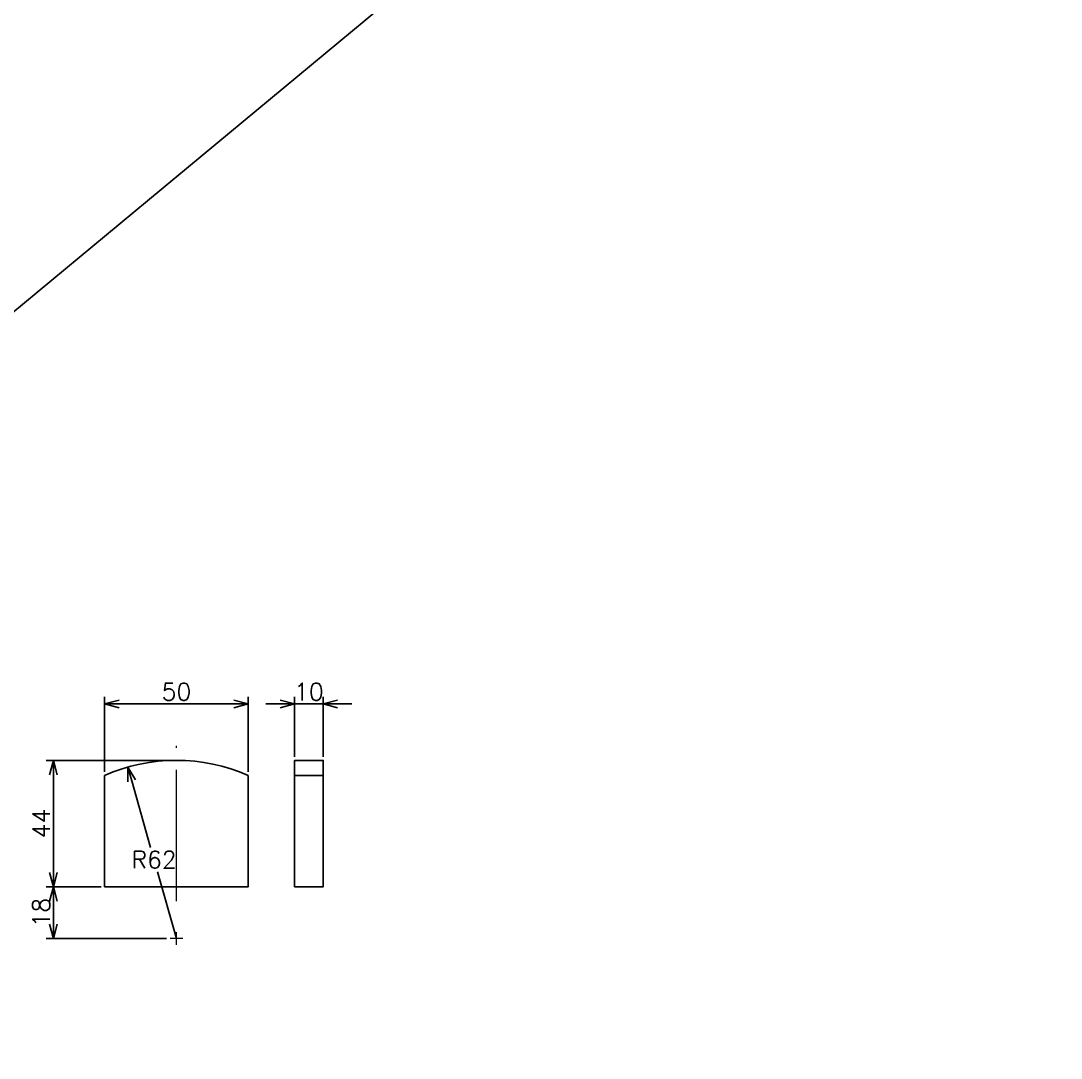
# Model space of a CAD drawing. Header units: millimetres. Extents: x 0 to 38884, y -3675 to 8056.
# Drawn here: x 13316.2 to 13678.4, y 4765.6 to 5126.8 of the extents above; entities that cross this region are included whole.
import ezdxf

# ---------------------------------------------------------------- set-up
doc = ezdxf.new("R2010")
doc.units = ezdxf.units.MM
doc.header["$LTSCALE"] = 2.4
doc.header["$PDMODE"] = 99
doc.header["$PDSIZE"] = 1
doc.linetypes.add('CENTER2', pattern=[28.575, 19.05, -3.175, 3.175, -3.175])
doc.layers.add('05_CENTER', color=4, linetype='CENTER2', lineweight=13)
doc.layers.add('08_DIM', color=3, linetype='Continuous', lineweight=13)
doc.styles.add('KSS_TXT', font='txt.shx', dxfattribs={"bigfont": 'extfont2.shx'})
doc.dimstyles.new('KSS_DIM', dxfattribs={"dimscale": 2, "dimtxt": 3, "dimasz": 2.5, "dimexe": 1.25, "dimexo": 0.625, "dimtad": 1, "dimdsep": 46, "dimtxsty": 'KSS_TXT', "dimblk": 'OPEN30', "dimcen": 0, "dimazin": 2, "dimtfac": 0.75, "dimtmove": 0, "dimatfit": 3, "dimldrblk": 'OPEN30', "dimfxl": 1.25, "dimtolj": 1, "dimarcsym": 0})
doc.dimstyles.new('KSS_DIM$4', dxfattribs={"dimscale": 2, "dimtxt": 3, "dimasz": 2.5, "dimexe": 1.25, "dimexo": 0.625, "dimtad": 1, "dimtih": 1, "dimtoh": 1, "dimdsep": 46, "dimtxsty": 'KSS_TXT', "dimblk": 'OPEN30', "dimcen": 0, "dimse1": 1, "dimazin": 2, "dimtfac": 0.75, "dimtofl": 0, "dimtmove": 0, "dimatfit": 3, "dimldrblk": 'OPEN30', "dimfxl": 1.25, "dimtolj": 1, "dimarcsym": 0})

# ---------------------------------------------------------------- blocks, each defined once
blk = doc.blocks.new('_Open30')
at = {"color": 0, "linetype": 'ByBlock', "lineweight": -2}
for p, q in [((-1, 0.268), (0, 0)), ((0, 0), (-1, -0.268)), ((0, 0), (-1, 0))]:
    blk.add_line(p, q, dxfattribs=at)
blk = doc.blocks.new('*D498')
at = {"layer": '08_DIM', "color": 0, "lineweight": -2, "transparency": 16777216}
for p, q in [((13344.16, 4825.31), (13325.07, 4825.31)), ((13327.57, 4812.31), (13327.57, 4820.31)), ((13366.97, 4807.31), (13325.07, 4807.31))]:
    blk.add_line(p, q, dxfattribs=at)
at = {"layer": 'Defpoints', "color": 0, "transparency": 16777216}
for p in [(13327.57, 4825.31), (13345.41, 4825.31), (13368.22, 4807.31)]:
    blk.add_point(p, dxfattribs=at)
at = {"layer": '08_DIM', "color": 0, "lineweight": -2, "transparency": 16777216, "xscale": 5, "yscale": 5, "zscale": 5}
for p, rotation in [((13327.57, 4825.31), 90), ((13327.57, 4807.31), 270)]:
    blk.add_blockref('_Open30', p, dxfattribs=dict(at, rotation=rotation))
at = {"layer": '08_DIM', "color": 0, "transparency": 16777216, "insert": (13323.32, 4816.31), "char_height": 6, "attachment_point": 5, "rotation": 90, "style": 'KSS_TXT'}
blk.add_mtext('\\A1;18', dxfattribs=at)
blk = doc.blocks.new('*D499')
at = {"layer": '08_DIM', "color": 0, "lineweight": -2, "transparency": 16777216}
for p, q in [((13361.4, 4838.98), (13354.82, 4862.14)), ((13363.82, 4830.48), (13370.41, 4807.31))]:
    blk.add_line(p, q, dxfattribs=at)
at = {"layer": 'Defpoints', "color": 0, "transparency": 16777216}
for p in [(13353.45, 4866.95), (13370.41, 4807.31)]:
    blk.add_point(p, dxfattribs=at)
at = {"layer": '08_DIM', "color": 0, "lineweight": -2, "transparency": 16777216, "xscale": 5, "yscale": 5, "zscale": 5, "rotation": 105.8714441388718}
blk.add_blockref('_Open30', (13353.45, 4866.95), dxfattribs=at)
at = {"layer": '08_DIM', "color": 0, "transparency": 16777216, "insert": (13362.61, 4834.73), "char_height": 6, "attachment_point": 5, "style": 'KSS_TXT'}
blk.add_mtext('\\A1;R62', dxfattribs=at)
blk = doc.blocks.new('*D503')
at = {"layer": '08_DIM', "color": 0, "lineweight": -2, "transparency": 16777216}
for p, q in [((13369.16, 4869.31), (13325.07, 4869.31)), ((13327.57, 4864.31), (13327.57, 4830.31)), ((13344.16, 4825.31), (13325.07, 4825.31))]:
    blk.add_line(p, q, dxfattribs=at)
at = {"layer": 'Defpoints', "color": 0, "transparency": 16777216}
for p in [(13370.41, 4869.31), (13327.57, 4825.31), (13345.41, 4825.31)]:
    blk.add_point(p, dxfattribs=at)
at = {"layer": '08_DIM', "color": 0, "lineweight": -2, "transparency": 16777216, "xscale": 5, "yscale": 5, "zscale": 5}
for p, rotation in [((13327.57, 4869.31), 90), ((13327.57, 4825.31), 270)]:
    blk.add_blockref('_Open30', p, dxfattribs=dict(at, rotation=rotation))
at = {"layer": '08_DIM', "color": 0, "transparency": 16777216, "insert": (13323.32, 4847.31), "char_height": 6, "attachment_point": 5, "rotation": 90, "style": 'KSS_TXT'}
blk.add_mtext('\\A1;44', dxfattribs=at)
blk = doc.blocks.new('*D504')
at = {"layer": '08_DIM', "color": 0, "lineweight": -2, "transparency": 16777216}
for p, q in [((13411.51, 4870.56), (13411.51, 4891.45)), ((13421.51, 4870.56), (13421.51, 4891.45)), ((13406.51, 4888.95), (13401.51, 4888.95)), ((13411.51, 4888.95), (13421.51, 4888.95)), ((13426.51, 4888.95), (13431.51, 4888.95))]:
    blk.add_line(p, q, dxfattribs=at)
at = {"layer": 'Defpoints', "color": 0, "transparency": 16777216}
for p in [(13421.51, 4888.95), (13411.51, 4869.31), (13421.51, 4869.31)]:
    blk.add_point(p, dxfattribs=at)
at = {"layer": '08_DIM', "color": 0, "lineweight": -2, "transparency": 16777216, "xscale": 5, "yscale": 5, "zscale": 5}
blk.add_blockref('_Open30', (13411.51, 4888.95), dxfattribs=at)
at = {"layer": '08_DIM', "color": 0, "lineweight": -2, "transparency": 16777216, "xscale": 5, "yscale": 5, "zscale": 5, "rotation": 180}
blk.add_blockref('_Open30', (13421.51, 4888.95), dxfattribs=at)
at = {"layer": '08_DIM', "color": 0, "transparency": 16777216, "insert": (13416.51, 4893.2), "char_height": 6, "attachment_point": 5, "style": 'KSS_TXT'}
blk.add_mtext('\\A1;10', dxfattribs=at)
blk = doc.blocks.new('*D505')
at = {"layer": '08_DIM', "color": 0, "lineweight": -2, "transparency": 16777216}
for p, q in [((13345.41, 4865.3), (13345.41, 4891.45)), ((13395.41, 4865.3), (13395.41, 4891.45)), ((13350.41, 4888.95), (13390.41, 4888.95))]:
    blk.add_line(p, q, dxfattribs=at)
at = {"layer": 'Defpoints', "color": 0, "transparency": 16777216}
for p in [(13395.41, 4888.95), (13345.41, 4864.05), (13395.41, 4864.05)]:
    blk.add_point(p, dxfattribs=at)
at = {"layer": '08_DIM', "color": 0, "lineweight": -2, "transparency": 16777216, "xscale": 5, "yscale": 5, "zscale": 5, "rotation": 180}
blk.add_blockref('_Open30', (13345.41, 4888.95), dxfattribs=at)
at = {"layer": '08_DIM', "color": 0, "lineweight": -2, "transparency": 16777216, "xscale": 5, "yscale": 5, "zscale": 5}
blk.add_blockref('_Open30', (13395.41, 4888.95), dxfattribs=at)
at = {"layer": '08_DIM', "color": 0, "transparency": 16777216, "insert": (13370.41, 4893.2), "char_height": 6, "attachment_point": 5, "style": 'KSS_TXT'}
blk.add_mtext('\\A1;50', dxfattribs=at)

msp = doc.modelspace()

# ---------------------------------------------------------------- linework, layer by layer
at = {"color": 3}
msp.add_line((14883.3848, 6326.6819), (11025.8788, 3129.3019), dxfattribs=at)
at = {"color": 0}
msp.add_line((13411.5139, 4864.0494), (13421.5139, 4864.0494), dxfattribs=at)
msp.add_lwpolyline([(13411.5139, 4825.3132), (13421.5139, 4825.3132), (13421.5139, 4869.3132), (13411.5139, 4869.3132)], close=True, dxfattribs=at)
msp.add_lwpolyline([(13345.4051, 4864.0494), (13345.4051, 4825.3132), (13395.4051, 4825.3132), (13395.4051, 4864.0494)], dxfattribs=at)
msp.add_arc((13370.4051, 4807.3132), 62, 66.220005, 113.779995, dxfattribs=at)
at = {"layer": '05_CENTER'}
for p, q in [((13370.4051, 4820.3132), (13370.4051, 4874.3132)), ((13372.5952, 4807.3132), (13368.215, 4807.3132)), ((13370.4051, 4805.1231), (13370.4051, 4809.5033))]:
    msp.add_line(p, q, dxfattribs=at)

# ---------------------------------------------------------------- dimensions: what is measured, and where the dimension line sits
at = {"layer": '08_DIM'}
for base, p1, p2, picture, middle in [((13395.4051, 4888.9503), (13345.4051, 4864.0494), (13395.4051, 4864.0494), '*D505', (13370.4051, 4893.2045)), ((13421.5139, 4888.9503), (13411.5139, 4869.3132), (13421.5139, 4869.3132), '*D504', (13416.5139, 4893.2003))]:
    dim = msp.add_linear_dim(base=base, p1=p1, p2=p2, dimstyle='KSS_DIM', override={"dimscale": 2, "dimarcsym": 1}, dxfattribs=at)
    dim.commit()
    dim.dimension.update_dxf_attribs({"geometry": picture, "text_midpoint": middle})
for p1, picture, middle in [((13370.4051, 4869.3132), '*D503', (13323.3229, 4847.3132)), ((13368.215, 4807.3132), '*D498', (13323.3229, 4816.3132))]:
    dim = msp.add_linear_dim(base=(13327.5729, 4825.3132), p1=p1, p2=(13345.4051, 4825.3132), angle=90, dimstyle='KSS_DIM', override={"dimscale": 2, "dimarcsym": 1}, dxfattribs=at)
    dim.commit()
    dim.dimension.update_dxf_attribs({"geometry": picture, "text_midpoint": middle})
dim = msp.add_radius_dim(center=(13370.4051, 4807.3132), mpoint=(13353.4494, 4866.9496), dimstyle='KSS_DIM$4', override={"dimscale": 2, "dimpost": 'R<>', "dimtix": 1, "dimatfit": 2, "dimarcsym": 1}, dxfattribs=at)
dim.commit()
dim.dimension.update_dxf_attribs({"geometry": '*D499', "text_midpoint": (13362.611, 4834.7267)})

doc.saveas('drawing.dxf')
